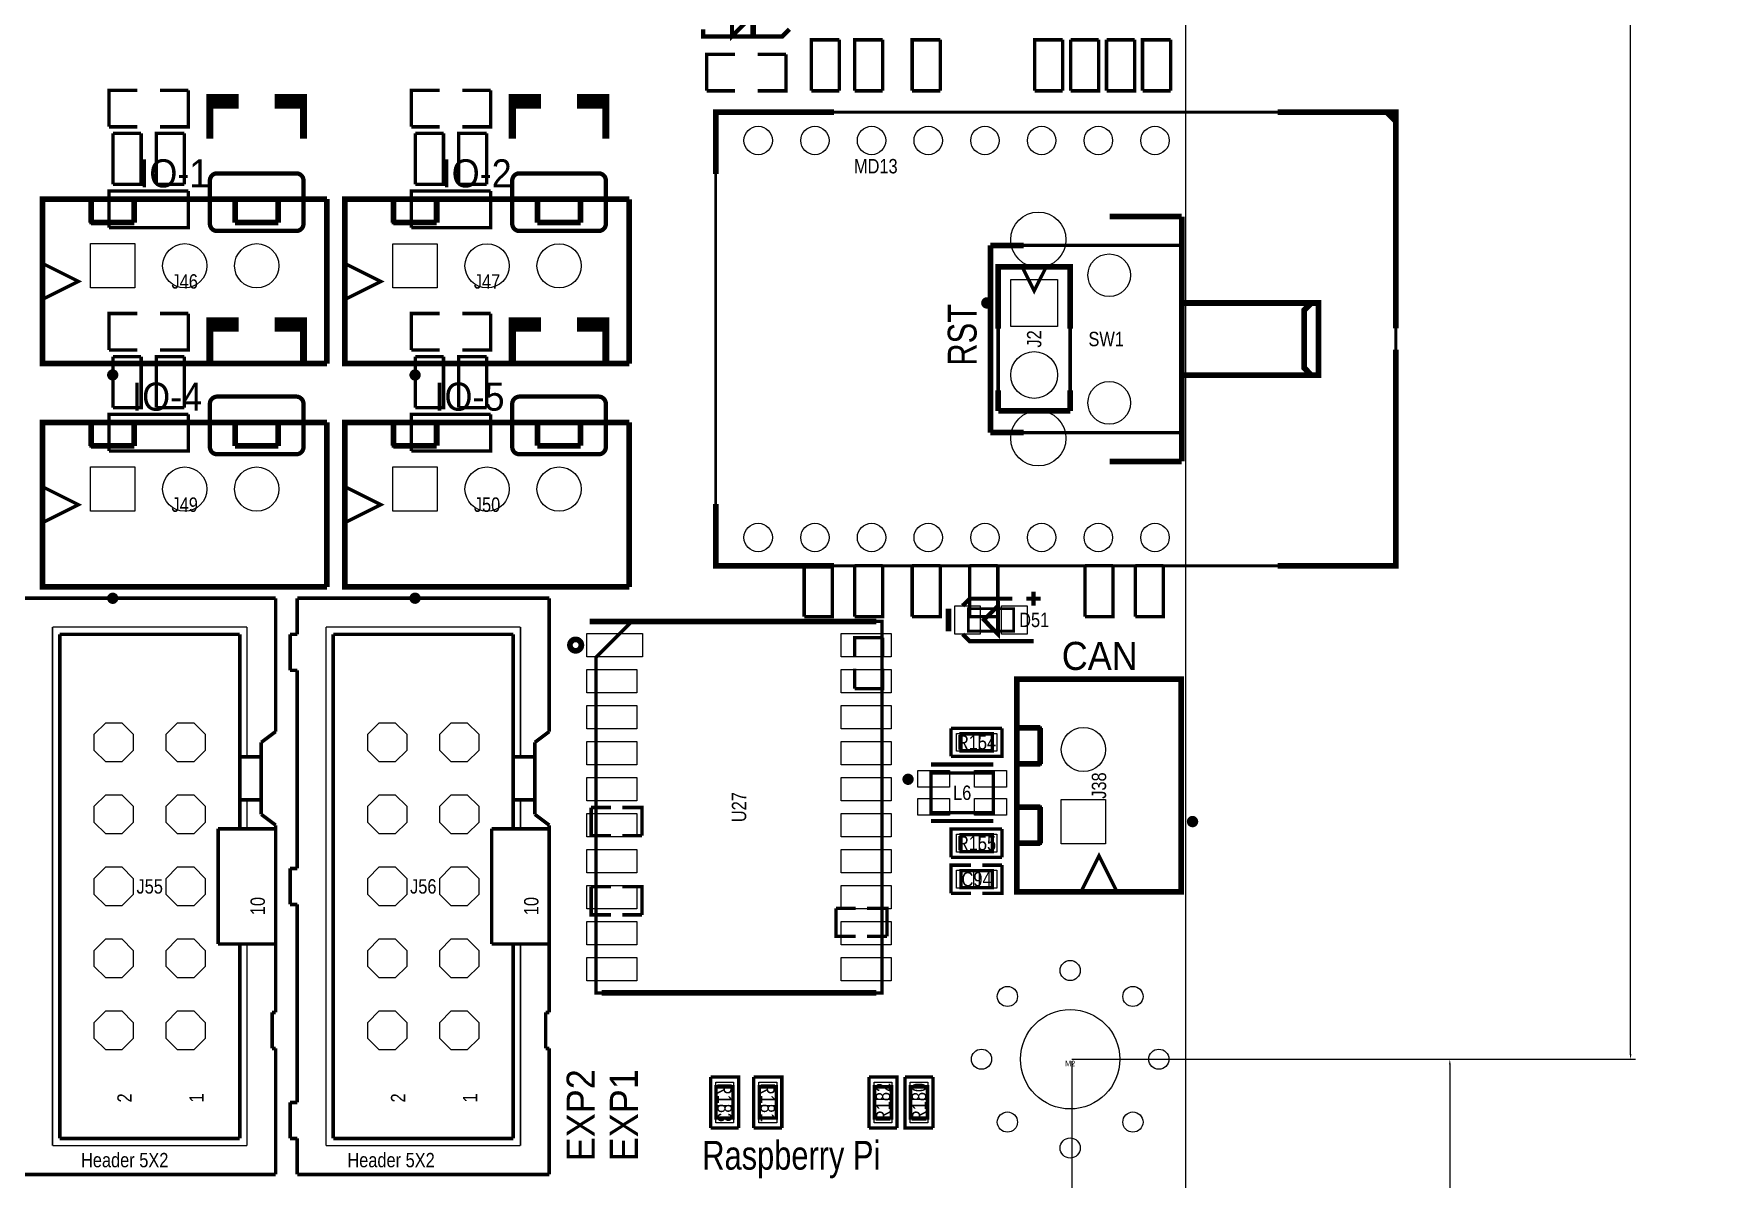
# Model space of a CAD drawing. Extents: x -26 to 196, y -14 to 133.
# Drawn here: x 136.4 to 196.2, y 10.3 to 50.6 of the extents above; entities that cross this region are included whole.
import ezdxf
from ezdxf.enums import TextEntityAlignment as Align

# ---------------------------------------------------------------- set-up
doc = ezdxf.new("R2010")
doc.units = 0
doc.header["$MEASUREMENT"] = 0
doc.layers.get('0').update_dxf_attribs({"linetype": 'CONTINUOUS'})
doc.layers.get('Defpoints').update_dxf_attribs({"linetype": 'CONTINUOUS'})
doc.layers.add('2', color=212, linetype='CONTINUOUS')
doc.dimstyles.get("Standard").update_dxf_attribs({"dimtxt": 0.18, "dimasz": 0.18, "dimexe": 0.18, "dimexo": 0.0625, "dimgap": 0.09, "dimtad": 0, "dimtih": 1, "dimtoh": 1, "dimzin": 0, "dimdsep": 46, "dimtxsty": 'STANDARD', "dimcen": 0.09, "dimadec": 0, "dimazin": 0, "dimtfac": 1, "dimtofl": 0, "dimtmove": 0, "dimatfit": 3, "dimfxl": 1, "dimtolj": 1, "dimtzin": 0, "dimarcsym": 0})

# ---------------------------------------------------------------- blocks, each defined once
blk = doc.blocks.new('*D15')
at = {"color": 0, "linetype": 'Continuous', "lineweight": -2}
for p, q in [((173.036, 104.965), (192.926, 104.965)), ((192.746, 104.784), (192.746, 60.811)), ((192.746, 14.658), (192.746, 58.631)), ((173.036, 14.478), (192.926, 14.478))]:
    blk.add_line(p, q, dxfattribs=at)
at = {"color": 0, "linetype": 'Continuous'}
for points in [[(192.716, 104.784), (192.776, 104.784), (192.746, 104.965)], [(192.716, 14.658), (192.776, 14.658), (192.746, 14.478)]]:
    blk.add_solid(points, dxfattribs=at)
at = {"layer": 'Defpoints', "color": 0, "linetype": 'Continuous'}
for p in [(172.974, 104.965), (172.974, 14.478), (192.746, 14.478)]:
    blk.add_point(p, dxfattribs=at)
at = {"color": 0, "linetype": 'Continuous', "insert": (192.746, 59.721), "char_height": 2, "attachment_point": 5}
blk.add_mtext('\\A1;90.49', dxfattribs=at)
blk = doc.blocks.new('*D16')
at = {"color": 0, "linetype": 'Continuous', "lineweight": -2}
for p, q in [((173.036, 14.415), (173.036, -13.088)), ((131.826, 2.302), (131.826, -13.088)), ((132.006, -12.908), (149.008, -12.908)), ((172.857, -12.908), (155.855, -12.908))]:
    blk.add_line(p, q, dxfattribs=at)
at = {"color": 0, "linetype": 'Continuous'}
for points in [[(132.006, -12.878), (132.006, -12.938), (131.826, -12.908)], [(172.857, -12.878), (172.857, -12.938), (173.036, -12.908)]]:
    blk.add_solid(points, dxfattribs=at)
at = {"layer": 'Defpoints', "color": 0, "linetype": 'Continuous'}
for p in [(173.036, 14.478), (131.826, 2.365), (173.036, -12.908)]:
    blk.add_point(p, dxfattribs=at)
at = {"color": 0, "linetype": 'Continuous', "insert": (152.431, -12.908), "char_height": 2, "attachment_point": 5}
blk.add_mtext('\\A1;41.21', dxfattribs=at)
blk = doc.blocks.new('*D17')
at = {"color": 0, "linetype": 'Continuous', "lineweight": -2}
for p, q in [((173.099, 14.478), (186.55, 14.478)), ((186.37, 14.298), (186.37, 9.48)), ((186.37, 2.482), (186.37, 7.3)), ((131.888, 2.302), (186.55, 2.302))]:
    blk.add_line(p, q, dxfattribs=at)
at = {"color": 0, "linetype": 'Continuous'}
for points in [[(186.34, 14.298), (186.4, 14.298), (186.37, 14.478)], [(186.34, 2.482), (186.4, 2.482), (186.37, 2.302)]]:
    blk.add_solid(points, dxfattribs=at)
at = {"layer": 'Defpoints', "color": 0, "linetype": 'Continuous'}
for p in [(173.036, 14.478), (186.37, 14.478), (131.826, 2.302)]:
    blk.add_point(p, dxfattribs=at)
at = {"color": 0, "linetype": 'Continuous', "insert": (186.37, 8.39), "char_height": 2, "attachment_point": 5}
blk.add_mtext('\\A1;12.18', dxfattribs=at)

msp = doc.modelspace()

# ---------------------------------------------------------------- linework, layer by layer
at = {"layer": '2'}
for points in [[(0, 0.762), (0, 108.966), (177.038, 108.966), (177.038, 0.762)], [(139.97178, 41.6814), (138.41222, 41.6814), (138.41222, 43.24096), (139.97178, 43.24096)], [(150.63978, 41.67886), (149.08022, 41.67886), (149.08022, 43.23842), (150.63978, 43.23842)], [(170.8785, 40.32504), (170.8785, 41.97604), (172.5295, 41.97604), (172.5295, 40.32504)], [(139.97178, 33.80486), (138.41222, 33.80486), (138.41222, 35.36442), (139.97178, 35.36442)], [(150.63978, 33.8074), (149.08022, 33.8074), (149.08022, 35.36696), (150.63978, 35.36696)], [(168.90492, 29.47162), (168.90492, 30.47238), (169.80408, 30.47238), (169.80408, 29.47162)], [(171.45508, 30.47238), (171.45508, 29.47162), (170.55592, 29.47162), (170.55592, 30.47238)], [(155.92552, 28.67152), (155.92552, 29.49194), (157.8864, 29.49194), (157.8864, 28.67152)], [(164.89426, 28.67152), (164.89426, 29.49194), (166.65448, 29.49194), (166.65448, 28.67152)], [(155.92298, 27.40152), (155.92298, 28.22194), (157.6832, 28.22194), (157.6832, 27.40152)], [(164.89426, 27.40152), (164.89426, 28.22194), (166.65448, 28.22194), (166.65448, 27.40152)], [(155.92298, 26.13152), (155.92298, 26.95194), (157.6832, 26.95194), (157.6832, 26.13152)], [(164.89426, 26.13152), (164.89426, 26.95194), (166.65448, 26.95194), (166.65448, 26.13152)], [(139.51162, 24.9682), (138.9435, 24.9682), (138.54176, 25.36994), (138.54176, 25.93806), (138.9435, 26.3398), (139.51162, 26.3398), (139.91336, 25.93806), (139.91336, 25.36994)], [(142.05162, 24.9682), (141.4835, 24.9682), (141.08176, 25.36994), (141.08176, 25.93806), (141.4835, 26.3398), (142.05162, 26.3398), (142.45336, 25.93806), (142.45336, 25.36994)], [(149.16362, 24.9682), (148.5955, 24.9682), (148.19376, 25.36994), (148.19376, 25.93806), (148.5955, 26.3398), (149.16362, 26.3398), (149.56536, 25.93806), (149.56536, 25.36994)], [(151.70362, 24.9682), (151.1355, 24.9682), (150.73376, 25.36994), (150.73376, 25.93806), (151.1355, 26.3398), (151.70362, 26.3398), (152.10536, 25.93806), (152.10536, 25.36994)], [(169.56786, 25.96896), (169.56786, 25.33904), (168.95826, 25.33904), (168.95826, 25.96896)], [(170.38574, 25.96896), (170.38574, 25.33904), (169.77614, 25.33904), (169.77614, 25.96896)], [(155.92298, 24.86152), (155.92298, 25.68194), (157.6832, 25.68194), (157.6832, 24.86152)], [(164.89426, 24.86152), (164.89426, 25.68194), (166.65448, 25.68194), (166.65448, 24.86152)], [(167.6019, 24.07666), (167.6019, 24.66594), (168.72204, 24.66594), (168.72204, 24.07666)], [(169.60342, 24.07666), (169.60342, 24.66594), (170.72356, 24.66594), (170.72356, 24.07666)], [(155.92298, 23.59152), (155.92298, 24.41194), (157.6832, 24.41194), (157.6832, 23.59152)], [(164.89426, 23.59152), (164.89426, 24.41194), (166.65448, 24.41194), (166.65448, 23.59152)], [(139.51162, 22.4282), (138.9435, 22.4282), (138.54176, 22.82994), (138.54176, 23.39806), (138.9435, 23.7998), (139.51162, 23.7998), (139.91336, 23.39806), (139.91336, 22.82994)], [(142.05162, 22.4282), (141.4835, 22.4282), (141.08176, 22.82994), (141.08176, 23.39806), (141.4835, 23.7998), (142.05162, 23.7998), (142.45336, 23.39806), (142.45336, 22.82994)], [(149.16362, 22.4282), (148.5955, 22.4282), (148.19376, 22.82994), (148.19376, 23.39806), (148.5955, 23.7998), (149.16362, 23.7998), (149.56536, 23.39806), (149.56536, 22.82994)], [(151.70362, 22.4282), (151.1355, 22.4282), (150.73376, 22.82994), (150.73376, 23.39806), (151.1355, 23.7998), (151.70362, 23.7998), (152.10536, 23.39806), (152.10536, 22.82994)], [(167.6019, 23.08606), (167.6019, 23.67534), (168.72204, 23.67534), (168.72204, 23.08606)], [(169.60342, 23.08606), (169.60342, 23.67534), (170.72356, 23.67534), (170.72356, 23.08606)], [(174.22114, 23.63978), (174.22114, 22.08022), (172.66158, 22.08022), (172.66158, 23.63978)], [(155.92298, 22.32152), (155.92298, 23.14194), (157.6832, 23.14194), (157.6832, 22.32152)], [(164.89426, 22.32152), (164.89426, 23.14194), (166.65448, 23.14194), (166.65448, 22.32152)], [(168.95826, 21.78304), (168.95826, 22.41296), (169.56786, 22.41296), (169.56786, 21.78304)], [(169.77614, 21.78304), (169.77614, 22.41296), (170.38574, 22.41296), (170.38574, 21.78304)], [(155.92298, 21.05152), (155.92298, 21.87194), (157.6832, 21.87194), (157.6832, 21.05152)], [(164.89426, 21.05152), (164.89426, 21.87194), (166.65448, 21.87194), (166.65448, 21.05152)], [(139.51162, 19.8882), (138.9435, 19.8882), (138.54176, 20.28994), (138.54176, 20.85806), (138.9435, 21.2598), (139.51162, 21.2598), (139.91336, 20.85806), (139.91336, 20.28994)], [(142.05162, 19.8882), (141.4835, 19.8882), (141.08176, 20.28994), (141.08176, 20.85806), (141.4835, 21.2598), (142.05162, 21.2598), (142.45336, 20.85806), (142.45336, 20.28994)], [(149.16362, 19.8882), (148.5955, 19.8882), (148.19376, 20.28994), (148.19376, 20.85806), (148.5955, 21.2598), (149.16362, 21.2598), (149.56536, 20.85806), (149.56536, 20.28994)], [(151.70362, 19.8882), (151.1355, 19.8882), (150.73376, 20.28994), (150.73376, 20.85806), (151.1355, 21.2598), (151.70362, 21.2598), (152.10536, 20.85806), (152.10536, 20.28994)], [(168.95826, 20.51304), (168.95826, 21.14296), (169.56786, 21.14296), (169.56786, 20.51304)], [(169.77614, 20.51304), (169.77614, 21.14296), (170.38574, 21.14296), (170.38574, 20.51304)], [(155.92298, 19.78152), (155.92298, 20.60194), (157.6832, 20.60194), (157.6832, 19.78152)], [(164.89426, 19.78152), (164.89426, 20.60194), (166.65448, 20.60194), (166.65448, 19.78152)], [(155.92298, 18.51152), (155.92298, 19.33194), (157.6832, 19.33194), (157.6832, 18.51152)], [(164.89426, 18.51152), (164.89426, 19.33194), (166.65448, 19.33194), (166.65448, 18.51152)], [(139.51162, 17.3482), (138.9435, 17.3482), (138.54176, 17.74994), (138.54176, 18.31806), (138.9435, 18.7198), (139.51162, 18.7198), (139.91336, 18.31806), (139.91336, 17.74994)], [(142.05162, 17.3482), (141.4835, 17.3482), (141.08176, 17.74994), (141.08176, 18.31806), (141.4835, 18.7198), (142.05162, 18.7198), (142.45336, 18.31806), (142.45336, 17.74994)], [(149.16362, 17.3482), (148.5955, 17.3482), (148.19376, 17.74994), (148.19376, 18.31806), (148.5955, 18.7198), (149.16362, 18.7198), (149.56536, 18.31806), (149.56536, 17.74994)], [(151.70362, 17.3482), (151.1355, 17.3482), (150.73376, 17.74994), (150.73376, 18.31806), (151.1355, 18.7198), (151.70362, 18.7198), (152.10536, 18.31806), (152.10536, 17.74994)], [(155.92298, 17.24152), (155.92298, 18.06194), (157.6832, 18.06194), (157.6832, 17.24152)], [(164.89426, 17.24152), (164.89426, 18.06194), (166.65448, 18.06194), (166.65448, 17.24152)], [(139.51162, 14.8082), (138.9435, 14.8082), (138.54176, 15.20994), (138.54176, 15.77806), (138.9435, 16.1798), (139.51162, 16.1798), (139.91336, 15.77806), (139.91336, 15.20994)], [(142.05162, 14.8082), (141.4835, 14.8082), (141.08176, 15.20994), (141.08176, 15.77806), (141.4835, 16.1798), (142.05162, 16.1798), (142.45336, 15.77806), (142.45336, 15.20994)], [(149.16362, 14.8082), (148.5955, 14.8082), (148.19376, 15.20994), (148.19376, 15.77806), (148.5955, 16.1798), (149.16362, 16.1798), (149.56536, 15.77806), (149.56536, 15.20994)], [(151.70362, 14.8082), (151.1355, 14.8082), (150.73376, 15.20994), (150.73376, 15.77806), (151.1355, 16.1798), (151.70362, 16.1798), (152.10536, 15.77806), (152.10536, 15.20994)], [(160.46704, 13.66774), (161.09696, 13.66774), (161.09696, 13.05814), (160.46704, 13.05814)], [(161.99104, 13.66774), (162.62096, 13.66774), (162.62096, 13.05814), (161.99104, 13.05814)], [(166.05504, 13.66774), (166.68496, 13.66774), (166.68496, 13.05814), (166.05504, 13.05814)], [(167.95496, 13.05814), (167.32504, 13.05814), (167.32504, 13.66774), (167.95496, 13.66774)], [(160.46704, 12.84986), (161.09696, 12.84986), (161.09696, 12.24026), (160.46704, 12.24026)], [(161.99104, 12.84986), (162.62096, 12.84986), (162.62096, 12.24026), (161.99104, 12.24026)], [(166.05504, 12.84986), (166.68496, 12.84986), (166.68496, 12.24026), (166.05504, 12.24026)], [(167.95496, 12.24026), (167.32504, 12.24026), (167.32504, 12.84986), (167.95496, 12.84986)]]:
    msp.add_lwpolyline(points, close=True, dxfattribs=at)
for points, const_width in [([(161.79292, 51.308), (161.04362, 52.0573), (161.04362, 50.5587), (161.79292, 51.308)], 0.14986), ([(161.79292, 50.5587), (161.79292, 52.0573)], 0.20066), ([(163.068, 50.8), (162.814, 50.546), (160.02, 50.546), (160.02, 50.8)], 0.1524), ([(163.8427, 48.63084), (163.8427, 50.42916), (164.8333, 50.42916)], 0.11938), ([(164.8333, 48.63084), (164.8333, 50.42916)], 0.11938), ([(165.3667, 48.63084), (165.3667, 50.42916), (166.3573, 50.42916)], 0.11938), ([(166.3573, 48.63084), (166.3573, 50.42916)], 0.11938), ([(167.3987, 48.63084), (167.3987, 50.42916), (168.3893, 50.42916)], 0.11938), ([(168.3893, 48.63084), (168.3893, 50.42916)], 0.11938), ([(171.7167, 48.63084), (171.7167, 50.42916), (172.7073, 50.42916)], 0.11938), ([(172.7073, 48.63084), (172.7073, 50.42916)], 0.11938), ([(173.9773, 50.42916), (173.9773, 48.63084), (172.9867, 48.63084)], 0.11938), ([(172.9867, 50.42916), (173.9773, 50.42916)], 0.11938), ([(172.9867, 50.42916), (172.9867, 48.63084)], 0.11938), ([(175.2473, 50.42916), (175.2473, 48.63084), (174.2567, 48.63084)], 0.11938), ([(174.2567, 50.42916), (175.2473, 50.42916)], 0.11938), ([(174.2567, 50.42916), (174.2567, 48.63084)], 0.11938), ([(175.5267, 48.63084), (175.5267, 50.42916), (176.5173, 50.42916)], 0.11938), ([(176.5173, 48.63084), (176.5173, 50.42916)], 0.11938), ([(161.14522, 49.92116), (160.14446, 49.92116), (160.14446, 48.63084)], 0.11938), ([(161.94278, 48.63084), (162.94354, 48.63084), (162.94354, 49.92116)], 0.11938), ([(161.94278, 49.92116), (162.94354, 49.92116)], 0.11938), ([(140.06322, 48.65116), (139.06246, 48.65116), (139.06246, 47.36084)], 0.11938), ([(140.86078, 47.36084), (141.86154, 47.36084), (141.86154, 48.65116)], 0.11938), ([(140.86078, 48.65116), (141.86154, 48.65116)], 0.11938), ([(142.621, 48.133), (143.51, 48.133), (143.51, 48.387), (142.621, 48.387), (142.621, 46.9392)], 0.254), ([(145.923, 48.133), (145.034, 48.133), (145.034, 48.387), (145.923, 48.387), (145.923, 46.9392)], 0.254), ([(150.73122, 48.65116), (149.73046, 48.65116), (149.73046, 47.36084)], 0.11938), ([(151.52878, 47.36084), (152.52954, 47.36084), (152.52954, 48.65116)], 0.11938), ([(151.52878, 48.65116), (152.52954, 48.65116)], 0.11938), ([(153.289, 48.133), (154.178, 48.133), (154.178, 48.387), (153.289, 48.387), (153.289, 46.9392)], 0.254), ([(156.591, 48.133), (155.702, 48.133), (155.702, 48.387), (156.591, 48.387), (156.591, 46.9392)], 0.254), ([(161.14522, 48.63084), (160.14446, 48.63084)], 0.11938), ([(164.8333, 48.63084), (163.8427, 48.63084)], 0.11938), ([(166.3573, 48.63084), (165.3667, 48.63084)], 0.11938), ([(168.3893, 48.63084), (167.3987, 48.63084)], 0.11938), ([(172.7073, 48.63084), (171.7167, 48.63084)], 0.11938), ([(176.5173, 48.63084), (175.5267, 48.63084)], 0.11938), ([(164.64026, 47.879), (160.46704, 47.879), (160.46704, 45.70222)], 0.20066), ([(184.46496, 31.877), (160.46704, 31.877), (160.46704, 47.879), (184.46496, 47.879), (184.46496, 31.877)], 0.09906), ([(180.29174, 47.879), (184.46496, 47.879), (184.46496, 40.25392)], 0.20066), ([(184.06618, 47.879), (184.46496, 47.47768)], 0.09906), ([(184.16524, 47.879), (184.46496, 47.57674)], 0.09906), ([(184.26684, 47.879), (184.46496, 47.67834)], 0.09906), ([(184.3659, 47.879), (184.46496, 47.7774)], 0.09906), ([(140.06322, 47.36084), (139.06246, 47.36084)], 0.11938), ([(150.73122, 47.36084), (149.73046, 47.36084)], 0.11938), ([(140.1953, 47.12716), (140.1953, 45.32884), (139.2047, 45.32884)], 0.11938), ([(139.2047, 47.12716), (140.1953, 47.12716)], 0.11938), ([(139.2047, 47.12716), (139.2047, 45.32884)], 0.11938), ([(140.7287, 45.32884), (140.7287, 47.12716), (141.7193, 47.12716)], 0.11938), ([(141.7193, 45.32884), (141.7193, 47.12716)], 0.11938), ([(150.8633, 47.12716), (150.8633, 45.32884), (149.8727, 45.32884)], 0.11938), ([(149.8727, 47.12716), (150.8633, 47.12716)], 0.11938), ([(149.8727, 47.12716), (149.8727, 45.32884)], 0.11938), ([(151.3967, 45.32884), (151.3967, 47.12716), (152.3873, 47.12716)], 0.11938), ([(152.3873, 45.32884), (152.3873, 47.12716)], 0.11938), ([(142.621, 45.466), (142.621, 43.942)], 0.1524), ([(142.875, 45.72), (145.669, 45.72)], 0.1524), ([(145.923, 45.466), (145.923, 43.942)], 0.1524), ([(153.289, 45.466), (153.289, 43.942)], 0.1524), ([(153.543, 45.72), (156.337, 45.72)], 0.1524), ([(156.591, 45.466), (156.591, 43.942)], 0.1524), ([(140.07084, 39.01186), (136.71296, 39.01186), (136.71296, 44.81068), (140.07084, 44.81068)], 0.20066), ([(146.75104, 39.01186), (136.71296, 39.01186), (136.71296, 41.275), (137.98296, 41.91), (136.71296, 42.545), (136.71296, 44.81068)], 0.11938), ([(136.71296, 44.81068), (146.75104, 44.81068)], 0.11938), ([(146.75104, 44.81068), (137.53084, 44.81068)], 0.20066), ([(138.43, 43.98518), (138.43, 44.81068)], 0.20066), ([(138.43, 44.81068), (138.43, 43.98518), (139.954, 43.98518)], 0.11938), ([(141.86154, 45.09516), (139.06246, 45.09516), (139.06246, 43.80484)], 0.11938), ([(139.06246, 43.80484), (141.86154, 43.80484), (141.86154, 45.09516)], 0.11938), ([(139.954, 44.81068), (139.954, 43.98518)], 0.20066), ([(139.954, 43.98518), (139.954, 44.81068)], 0.11938), ([(141.7193, 45.32884), (140.7287, 45.32884)], 0.11938), ([(143.51, 43.98518), (143.51, 44.81068)], 0.20066), ([(143.51, 43.98518), (143.51, 44.81068)], 0.11938), ([(145.034, 44.81068), (145.034, 43.98518)], 0.20066), ([(145.034, 44.81068), (145.034, 43.98518)], 0.11938), ([(146.75104, 39.01186), (146.75104, 44.81068)], 0.20066), ([(146.75104, 44.81068), (146.75104, 39.01186)], 0.11938), ([(150.73884, 39.00932), (147.38096, 39.00932), (147.38096, 44.80814), (150.73884, 44.80814)], 0.20066), ([(157.41904, 39.00932), (147.38096, 39.00932), (147.38096, 41.27246), (148.65096, 41.90746), (147.38096, 42.54246), (147.38096, 44.80814)], 0.11938), ([(147.38096, 44.80814), (157.41904, 44.80814)], 0.11938), ([(157.41904, 44.80814), (148.19884, 44.80814)], 0.20066), ([(149.098, 43.98264), (149.098, 44.80814)], 0.20066), ([(149.098, 44.80814), (149.098, 43.98264), (150.622, 43.98264)], 0.11938), ([(152.52954, 45.09516), (149.73046, 45.09516), (149.73046, 43.80484)], 0.11938), ([(149.73046, 43.80484), (152.52954, 43.80484), (152.52954, 45.09516)], 0.11938), ([(150.622, 44.80814), (150.622, 43.98264)], 0.20066), ([(150.622, 43.98264), (150.622, 44.80814)], 0.11938), ([(152.3873, 45.32884), (151.3967, 45.32884)], 0.11938), ([(154.178, 43.98264), (154.178, 44.80814)], 0.20066), ([(154.178, 43.98264), (154.178, 44.80814)], 0.11938), ([(155.702, 44.80814), (155.702, 43.98264)], 0.20066), ([(155.702, 44.80814), (155.702, 43.98264)], 0.11938), ([(157.41904, 39.00932), (157.41904, 44.80814)], 0.20066), ([(157.41904, 44.80814), (157.41904, 39.00932)], 0.11938), ([(176.911, 44.196), (174.371, 44.196)], 0.20066), ([(176.911, 35.56), (176.911, 44.196)], 0.20066), ([(139.954, 43.98518), (138.43, 43.98518)], 0.20066), ([(142.875, 43.688), (145.669, 43.688)], 0.1524), ([(145.034, 43.98518), (143.51, 43.98518)], 0.20066), ([(145.034, 43.98518), (143.51, 43.98518)], 0.11938), ([(150.622, 43.98264), (149.098, 43.98264)], 0.20066), ([(153.543, 43.688), (156.337, 43.688)], 0.1524), ([(155.702, 43.98264), (154.178, 43.98264)], 0.20066), ([(155.702, 43.98264), (154.178, 43.98264)], 0.11938), ([(170.16222, 36.57854), (170.16222, 43.17746)], 0.20066), ([(170.16222, 43.17746), (171.33316, 43.17746)], 0.20066), ([(170.16222, 43.17746), (174.371, 43.18), (176.911, 43.18)], 0.11938), ([(170.16222, 36.57854), (170.16222, 43.17746)], 0.11938), ([(176.911, 43.18), (176.911, 36.576)], 0.11938), ([(170.434, 40.24122), (170.434, 42.42054), (172.974, 42.42054), (172.974, 40.24122)], 0.20066), ([(170.434, 37.34054), (170.434, 42.42054)], 0.11938), ([(170.434, 42.42054), (171.27982, 42.42054), (171.704, 41.57472), (172.12818, 42.42054), (172.974, 42.42054)], 0.11938), ([(172.974, 42.42054), (172.974, 37.34054)], 0.11938), ([(176.911, 41.148), (181.737, 41.148), (181.737, 38.608), (176.911, 38.608)], 0.20066), ([(181.737, 41.148), (181.483, 41.148), (181.229, 40.894), (181.229, 38.862), (181.483, 38.608), (181.737, 38.608)], 0.20066), ([(140.06322, 40.77716), (139.06246, 40.77716), (139.06246, 39.48684)], 0.11938), ([(140.86078, 39.48684), (141.86154, 39.48684), (141.86154, 40.77716)], 0.11938), ([(140.86078, 40.77716), (141.86154, 40.77716)], 0.11938), ([(142.621, 40.259), (143.51, 40.259), (143.51, 40.513), (142.621, 40.513), (142.621, 39.0652)], 0.254), ([(145.923, 40.259), (145.034, 40.259), (145.034, 40.513), (145.923, 40.513), (145.923, 39.0652)], 0.254), ([(150.73122, 40.77716), (149.73046, 40.77716), (149.73046, 39.48684)], 0.11938), ([(151.52878, 39.48684), (152.52954, 39.48684), (152.52954, 40.77716)], 0.11938), ([(151.52878, 40.77716), (152.52954, 40.77716)], 0.11938), ([(153.289, 40.259), (154.178, 40.259), (154.178, 40.513), (153.289, 40.513), (153.289, 39.0652)], 0.254), ([(156.591, 40.259), (155.702, 40.259), (155.702, 40.513), (156.591, 40.513), (156.591, 39.0652)], 0.254), ([(140.06322, 39.48684), (139.06246, 39.48684)], 0.11938), ([(150.73122, 39.48684), (149.73046, 39.48684)], 0.11938), ([(184.46496, 39.50208), (184.46496, 31.877), (180.29174, 31.877)], 0.20066), ([(140.1953, 39.25316), (140.1953, 37.45484), (139.2047, 37.45484)], 0.11938), ([(139.2047, 39.25316), (140.1953, 39.25316)], 0.11938), ([(139.2047, 39.25316), (139.2047, 37.45484)], 0.11938), ([(140.07084, 39.01186), (146.75104, 39.01186)], 0.20066), ([(140.7287, 37.45484), (140.7287, 39.25316), (141.7193, 39.25316)], 0.11938), ([(141.7193, 37.45484), (141.7193, 39.25316)], 0.11938), ([(150.8633, 39.25316), (150.8633, 37.45484), (149.8727, 37.45484)], 0.11938), ([(149.8727, 39.25316), (150.8633, 39.25316)], 0.11938), ([(149.8727, 39.25316), (149.8727, 37.45484)], 0.11938), ([(150.73884, 39.00932), (157.41904, 39.00932)], 0.20066), ([(151.3967, 37.45484), (151.3967, 39.25316), (152.3873, 39.25316)], 0.11938), ([(152.3873, 37.45484), (152.3873, 39.25316)], 0.11938), ([(142.621, 37.592), (142.621, 36.068)], 0.1524), ([(142.875, 37.846), (145.669, 37.846)], 0.1524), ([(145.923, 37.592), (145.923, 36.068)], 0.1524), ([(153.289, 37.592), (153.289, 36.068)], 0.1524), ([(153.543, 37.846), (156.337, 37.846)], 0.1524), ([(156.591, 37.592), (156.591, 36.068)], 0.1524), ([(170.434, 38.06952), (170.434, 37.34054)], 0.20066), ([(172.974, 37.34054), (172.974, 38.06952)], 0.20066), ([(141.86154, 37.22116), (139.06246, 37.22116), (139.06246, 35.93084)], 0.11938), ([(139.06246, 35.93084), (141.86154, 35.93084), (141.86154, 37.22116)], 0.11938), ([(141.7193, 37.45484), (140.7287, 37.45484)], 0.11938), ([(152.52954, 37.22116), (149.73046, 37.22116), (149.73046, 35.93084)], 0.11938), ([(149.73046, 35.93084), (152.52954, 35.93084), (152.52954, 37.22116)], 0.11938), ([(152.3873, 37.45484), (151.3967, 37.45484)], 0.11938), ([(170.434, 37.34054), (172.974, 37.34054)], 0.20066), ([(172.974, 37.34054), (170.434, 37.34054)], 0.11938), ([(140.07084, 31.13532), (136.71296, 31.13532), (136.71296, 36.93414), (140.07084, 36.93414)], 0.20066), ([(146.75104, 31.13532), (136.71296, 31.13532), (136.71296, 33.39846), (137.98296, 34.03346), (136.71296, 34.66846), (136.71296, 36.93414)], 0.11938), ([(136.71296, 36.93414), (146.75104, 36.93414)], 0.11938), ([(146.75104, 36.93414), (137.53084, 36.93414)], 0.20066), ([(138.43, 36.10864), (138.43, 36.93414)], 0.20066), ([(138.43, 36.93414), (138.43, 36.10864), (139.954, 36.10864)], 0.11938), ([(139.954, 36.93414), (139.954, 36.10864)], 0.20066), ([(139.954, 36.10864), (139.954, 36.93414)], 0.11938), ([(143.51, 36.10864), (143.51, 36.93414)], 0.20066), ([(143.51, 36.10864), (143.51, 36.93414)], 0.11938), ([(145.034, 36.93414), (145.034, 36.10864)], 0.20066), ([(145.034, 36.93414), (145.034, 36.10864)], 0.11938), ([(146.75104, 31.13532), (146.75104, 36.93414)], 0.20066), ([(146.75104, 36.93414), (146.75104, 31.13532)], 0.11938), ([(150.73884, 31.13786), (147.38096, 31.13786), (147.38096, 36.93668), (150.73884, 36.93668)], 0.20066), ([(157.41904, 31.13786), (147.38096, 31.13786), (147.38096, 33.401), (148.65096, 34.036), (147.38096, 34.671), (147.38096, 36.93668)], 0.11938), ([(147.38096, 36.93668), (157.41904, 36.93668)], 0.11938), ([(157.41904, 36.93668), (148.19884, 36.93668)], 0.20066), ([(149.098, 36.11118), (149.098, 36.93668)], 0.20066), ([(149.098, 36.93668), (149.098, 36.11118), (150.622, 36.11118)], 0.11938), ([(150.622, 36.93668), (150.622, 36.11118)], 0.20066), ([(150.622, 36.11118), (150.622, 36.93668)], 0.11938), ([(154.178, 36.11118), (154.178, 36.93668)], 0.20066), ([(154.178, 36.11118), (154.178, 36.93668)], 0.11938), ([(155.702, 36.93668), (155.702, 36.11118)], 0.20066), ([(155.702, 36.93668), (155.702, 36.11118)], 0.11938), ([(157.41904, 31.13786), (157.41904, 36.93668)], 0.20066), ([(157.41904, 36.93668), (157.41904, 31.13786)], 0.11938), ([(171.33316, 36.57854), (170.16222, 36.57854)], 0.20066), ([(176.911, 36.576), (170.16222, 36.57854)], 0.11938), ([(139.954, 36.10864), (138.43, 36.10864)], 0.20066), ([(142.875, 35.814), (145.669, 35.814)], 0.1524), ([(145.034, 36.10864), (143.51, 36.10864)], 0.20066), ([(145.034, 36.10864), (143.51, 36.10864)], 0.11938), ([(150.622, 36.11118), (149.098, 36.11118)], 0.20066), ([(153.543, 35.814), (156.337, 35.814)], 0.1524), ([(155.702, 36.11118), (154.178, 36.11118)], 0.20066), ([(155.702, 36.11118), (154.178, 36.11118)], 0.11938), ([(174.371, 35.56), (176.911, 35.56)], 0.20066), ([(160.46704, 34.05378), (160.46704, 31.877), (164.64026, 31.877)], 0.20066), ([(164.5793, 31.88716), (164.5793, 30.08884), (163.5887, 30.08884)], 0.11938), ([(163.5887, 31.88716), (164.5793, 31.88716)], 0.11938), ([(163.5887, 31.88716), (163.5887, 30.08884)], 0.11938), ([(166.3573, 31.88716), (166.3573, 30.08884), (165.3667, 30.08884)], 0.11938), ([(165.3667, 31.88716), (166.3573, 31.88716)], 0.11938), ([(165.3667, 31.88716), (165.3667, 30.08884)], 0.11938), ([(168.3893, 31.88716), (168.3893, 30.08884), (167.3987, 30.08884)], 0.11938), ([(167.3987, 31.88716), (168.3893, 31.88716)], 0.11938), ([(167.3987, 31.88716), (167.3987, 30.08884)], 0.11938), ([(170.4213, 31.88716), (170.4213, 30.08884), (169.4307, 30.08884)], 0.11938), ([(169.4307, 31.88716), (170.4213, 31.88716)], 0.11938), ([(169.4307, 31.88716), (169.4307, 30.08884)], 0.11938), ([(174.4853, 31.88716), (174.4853, 30.08884), (173.4947, 30.08884)], 0.11938), ([(173.4947, 31.88716), (174.4853, 31.88716)], 0.11938), ([(173.4947, 31.88716), (173.4947, 30.08884)], 0.11938), ([(176.2633, 31.88716), (176.2633, 30.08884), (175.2727, 30.08884)], 0.11938), ([(175.2727, 31.88716), (176.2633, 31.88716)], 0.11938), ([(175.2727, 31.88716), (175.2727, 30.08884)], 0.11938), ([(140.07084, 31.13532), (146.75104, 31.13532)], 0.20066), ([(150.73884, 31.13786), (157.41904, 31.13786)], 0.20066), ([(144.94256, 30.734), (136.05256, 30.734)], 0.127), ([(144.94256, 26.035), (144.94256, 30.734)], 0.127), ([(154.59456, 30.734), (145.70456, 30.734)], 0.127), ([(145.70456, 29.464), (145.70456, 30.734)], 0.127), ([(154.59456, 26.035), (154.59456, 30.734)], 0.127), ([(168.67886, 29.57322), (168.67886, 30.37078)], 0.20066), ([(169.17924, 30.47238), (169.4307, 30.7213), (170.9293, 30.7213)], 0.14986), ([(169.93108, 29.972), (170.42892, 30.47238), (170.42892, 29.47162), (169.93108, 29.972)], 0.14986), ([(171.42968, 30.7213), (171.93006, 30.7213)], 0.14986), ([(171.68114, 30.47238), (171.68114, 30.97276)], 0.14986), ([(166.13886, 29.91866), (156.02458, 29.91866)], 0.20066), ([(156.24048, 16.81734), (156.24048, 28.64866), (157.51048, 29.91866), (166.33952, 29.91866), (166.33952, 16.81734), (156.24048, 16.81734)], 0.11938), ([(170.9801, 30.37078), (170.9801, 29.57322), (169.3799, 29.57322), (169.3799, 30.37078), (170.9801, 30.37078)], 0.09906), ([(143.92656, 29.718), (137.06856, 29.718)], 0.0508), ([(137.06856, 11.43), (137.06856, 29.718)], 0.0508), ([(137.32256, 11.684), (137.32256, 29.464)], 0.127), ([(143.67256, 29.464), (137.32256, 29.464)], 0.127), ([(143.67256, 25.146), (143.67256, 29.464)], 0.127), ([(143.92656, 25.146), (143.92656, 29.718)], 0.0508), ([(145.70456, 29.464), (145.45056, 29.464)], 0.127), ([(145.45056, 28.194), (145.45056, 29.464)], 0.127), ([(153.57856, 29.718), (146.72056, 29.718)], 0.0508), ([(146.72056, 11.43), (146.72056, 29.718)], 0.0508), ([(146.97456, 11.684), (146.97456, 29.464)], 0.127), ([(153.32456, 29.464), (146.97456, 29.464)], 0.127), ([(153.32456, 25.146), (153.32456, 29.464)], 0.127), ([(153.57856, 25.146), (153.57856, 29.718)], 0.0508), ([(165.3667, 28.64866), (165.3667, 29.34716), (166.3573, 29.34716)], 0.11938), ([(166.3573, 28.64866), (166.3573, 29.34716)], 0.11938), ([(171.68114, 29.2227), (169.4307, 29.2227), (169.17924, 29.47162)], 0.14986), ([(145.70456, 28.194), (145.45056, 28.194)], 0.127), ([(145.70456, 21.209), (145.70456, 28.194)], 0.127), ([(166.3573, 28.24734), (166.3573, 27.54884), (165.3667, 27.54884)], 0.11938), ([(165.3667, 28.24734), (165.3667, 27.54884)], 0.11938), ([(176.89068, 23.73884), (176.89068, 27.87904), (171.09186, 27.87904), (171.09186, 23.73884)], 0.20066), ([(176.89068, 27.87904), (176.89068, 20.38096), (174.62754, 20.38096), (173.99254, 21.65096), (173.35754, 20.38096), (171.09186, 20.38096), (171.09186, 27.87904), (176.89068, 27.87904)], 0.11938), ([(144.43456, 25.654), (144.94256, 26.035)], 0.127), ([(144.43456, 25.146), (144.43456, 25.654)], 0.127), ([(154.08656, 25.654), (154.59456, 26.035)], 0.127), ([(154.08656, 25.146), (154.08656, 25.654)], 0.127), ([(168.77284, 25.1587), (170.57116, 25.1587), (170.57116, 26.1493)], 0.11938), ([(168.77284, 26.1493), (168.77284, 25.1587)], 0.11938), ([(168.77284, 26.1493), (170.57116, 26.1493)], 0.11938), ([(170.22318, 25.95372), (170.22318, 25.35428), (169.12082, 25.35428), (169.12082, 25.95372), (170.22318, 25.95372)], 0.11938), ([(171.09186, 26.162), (171.91736, 26.162)], 0.20066), ([(171.09186, 26.162), (171.91736, 26.162), (171.91736, 24.892), (171.09186, 24.892)], 0.11938), ([(171.91736, 26.162), (171.91736, 24.892)], 0.20066), ([(143.92656, 25.146), (143.67256, 25.146)], 0.127), ([(143.67256, 23.622), (143.67256, 25.146)], 0.127), ([(144.43456, 25.146), (143.92656, 25.146)], 0.127), ([(144.43456, 23.622), (144.43456, 25.146)], 0.127), ([(153.57856, 25.146), (153.32456, 25.146)], 0.127), ([(153.32456, 23.622), (153.32456, 25.146)], 0.127), ([(154.08656, 25.146), (153.57856, 25.146)], 0.127), ([(154.08656, 23.622), (154.08656, 25.146)], 0.127), ([(168.06418, 24.87168), (170.26382, 24.87168)], 0.14986), ([(168.06418, 23.17496), (168.06418, 24.57704), (170.26382, 24.57704), (170.26382, 23.17496), (168.06418, 23.17496)], 0.11938), ([(171.91736, 24.892), (171.09186, 24.892)], 0.20066), ([(143.92656, 23.622), (143.67256, 23.622)], 0.127), ([(143.67256, 22.606), (143.67256, 23.622)], 0.127), ([(144.43456, 23.622), (143.92656, 23.622)], 0.127), ([(143.92656, 22.606), (143.92656, 23.622)], 0.0508), ([(144.43456, 23.114), (144.43456, 23.622)], 0.127), ([(153.57856, 23.622), (153.32456, 23.622)], 0.127), ([(153.32456, 22.606), (153.32456, 23.622)], 0.127), ([(154.08656, 23.622), (153.57856, 23.622)], 0.127), ([(153.57856, 22.606), (153.57856, 23.622)], 0.0508), ([(154.08656, 23.114), (154.08656, 23.622)], 0.127), ([(156.77134, 22.3647), (156.07284, 22.3647), (156.07284, 23.3553)], 0.11938), ([(156.77134, 23.3553), (156.07284, 23.3553)], 0.11938), ([(157.17266, 23.3553), (157.87116, 23.3553), (157.87116, 22.3647)], 0.11938), ([(176.89068, 23.73884), (176.89068, 20.38096), (171.09186, 20.38096), (171.09186, 23.73884)], 0.20066), ([(171.09186, 23.368), (171.91736, 23.368)], 0.20066), ([(171.09186, 22.098), (171.91736, 22.098), (171.91736, 23.368), (171.09186, 23.368)], 0.11938), ([(171.91736, 23.368), (171.91736, 22.098)], 0.20066), ([(144.94256, 22.733), (144.43456, 23.114)], 0.127), ([(144.94256, 22.606), (144.94256, 22.733)], 0.127), ([(154.59456, 22.733), (154.08656, 23.114)], 0.127), ([(154.59456, 22.606), (154.59456, 22.733)], 0.127), ([(168.06418, 22.88032), (170.26382, 22.88032)], 0.14986), ([(142.91056, 18.542), (142.91056, 22.606)], 0.127), ([(143.67256, 22.606), (142.91056, 22.606)], 0.127), ([(143.92656, 22.606), (143.67256, 22.606)], 0.127), ([(144.94256, 22.606), (143.92656, 22.606)], 0.127), ([(144.94256, 18.542), (144.94256, 22.606)], 0.127), ([(152.56256, 18.542), (152.56256, 22.606)], 0.127), ([(153.32456, 22.606), (152.56256, 22.606)], 0.127), ([(153.57856, 22.606), (153.32456, 22.606)], 0.127), ([(154.59456, 22.606), (153.57856, 22.606)], 0.127), ([(154.59456, 18.542), (154.59456, 22.606)], 0.127), ([(157.17266, 22.3647), (157.87116, 22.3647)], 0.11938), ([(170.57116, 22.5933), (168.77284, 22.5933), (168.77284, 21.6027)], 0.11938), ([(169.12082, 21.79828), (169.12082, 22.39772), (170.22318, 22.39772), (170.22318, 21.79828), (169.12082, 21.79828)], 0.11938), ([(170.57116, 21.6027), (170.57116, 22.5933)], 0.11938), ([(171.91736, 22.098), (171.09186, 22.098)], 0.20066), ([(170.57116, 21.6027), (168.77284, 21.6027)], 0.11938), ([(145.45056, 19.939), (145.45056, 21.209)], 0.127), ([(145.70456, 21.209), (145.45056, 21.209)], 0.127), ([(169.47134, 21.3233), (168.77284, 21.3233), (168.77284, 20.3327)], 0.11938), ([(169.12082, 20.52828), (169.12082, 21.12772), (170.22318, 21.12772), (170.22318, 20.52828), (169.12082, 20.52828)], 0.11938), ([(169.87266, 20.3327), (170.57116, 20.3327), (170.57116, 21.3233)], 0.11938), ([(169.87266, 21.3233), (170.57116, 21.3233)], 0.11938), ([(156.77134, 19.5707), (156.07284, 19.5707), (156.07284, 20.5613)], 0.11938), ([(156.77134, 20.5613), (156.07284, 20.5613)], 0.11938), ([(157.17266, 20.5613), (157.87116, 20.5613), (157.87116, 19.5707)], 0.11938), ([(169.47134, 20.3327), (168.77284, 20.3327)], 0.11938), ([(145.70456, 19.939), (145.45056, 19.939)], 0.127), ([(145.70456, 12.954), (145.70456, 19.939)], 0.127), ([(165.40734, 18.8087), (164.70884, 18.8087), (164.70884, 19.7993)], 0.11938), ([(165.40734, 19.7993), (164.70884, 19.7993)], 0.11938), ([(165.80866, 19.7993), (166.50716, 19.7993), (166.50716, 18.8087)], 0.11938), ([(157.17266, 19.5707), (157.87116, 19.5707)], 0.11938), ([(143.67256, 18.542), (142.91056, 18.542)], 0.127), ([(143.67256, 11.684), (143.67256, 18.542)], 0.127), ([(143.92656, 18.542), (143.67256, 18.542)], 0.127), ([(144.94256, 18.542), (143.92656, 18.542)], 0.127), ([(143.92656, 11.43), (143.92656, 18.542)], 0.0508), ([(144.94256, 16.129), (144.94256, 18.542)], 0.127), ([(153.32456, 18.542), (152.56256, 18.542)], 0.127), ([(153.32456, 11.684), (153.32456, 18.542)], 0.127), ([(153.57856, 18.542), (153.32456, 18.542)], 0.127), ([(154.59456, 18.542), (153.57856, 18.542)], 0.127), ([(153.57856, 11.43), (153.57856, 18.542)], 0.0508), ([(154.59456, 16.129), (154.59456, 18.542)], 0.127), ([(165.80866, 18.8087), (166.50716, 18.8087)], 0.11938), ([(166.13886, 16.81734), (156.44114, 16.81734)], 0.20066), ([(144.94256, 16.129), (144.81556, 16.129)], 0.127), ([(144.81556, 14.859), (144.81556, 16.129)], 0.127), ([(154.59456, 16.129), (154.46756, 16.129)], 0.127), ([(154.46756, 14.859), (154.46756, 16.129)], 0.127), ([(144.94256, 14.859), (144.81556, 14.859)], 0.127), ([(144.94256, 10.414), (144.94256, 14.859)], 0.127), ([(154.59456, 14.859), (154.46756, 14.859)], 0.127), ([(154.59456, 10.414), (154.59456, 14.859)], 0.127), ([(161.2773, 12.05484), (161.2773, 13.85316), (160.2867, 13.85316)], 0.11938), ([(160.2867, 12.05484), (160.2867, 13.85316)], 0.11938), ([(162.8013, 12.05484), (162.8013, 13.85316), (161.8107, 13.85316)], 0.11938), ([(161.8107, 12.05484), (161.8107, 13.85316)], 0.11938), ([(166.8653, 12.05484), (166.8653, 13.85316), (165.8747, 13.85316)], 0.11938), ([(165.8747, 12.05484), (165.8747, 13.85316)], 0.11938), ([(167.1447, 13.85316), (167.1447, 12.05484), (168.1353, 12.05484)], 0.11938), ([(168.1353, 13.85316), (167.1447, 13.85316)], 0.11938), ([(168.1353, 13.85316), (168.1353, 12.05484)], 0.11938), ([(160.48228, 13.50518), (161.08172, 13.50518), (161.08172, 12.40282), (160.48228, 12.40282), (160.48228, 13.50518)], 0.11938), ([(162.00628, 13.50518), (162.60572, 13.50518), (162.60572, 12.40282), (162.00628, 12.40282), (162.00628, 13.50518)], 0.11938), ([(166.07028, 13.50518), (166.66972, 13.50518), (166.66972, 12.40282), (166.07028, 12.40282), (166.07028, 13.50518)], 0.11938), ([(167.93972, 12.40282), (167.34028, 12.40282), (167.34028, 13.50518), (167.93972, 13.50518), (167.93972, 12.40282)], 0.11938), ([(145.45056, 11.684), (145.45056, 12.954)], 0.127), ([(145.70456, 12.954), (145.45056, 12.954)], 0.127), ([(160.2867, 12.05484), (161.2773, 12.05484)], 0.11938), ([(161.8107, 12.05484), (162.8013, 12.05484)], 0.11938), ([(165.8747, 12.05484), (166.8653, 12.05484)], 0.11938), ([(143.92656, 11.43), (137.06856, 11.43)], 0.0508), ([(143.67256, 11.684), (137.32256, 11.684)], 0.127), ([(145.70456, 11.684), (145.45056, 11.684)], 0.127), ([(145.70456, 10.414), (145.70456, 11.684)], 0.127), ([(153.57856, 11.43), (146.72056, 11.43)], 0.0508), ([(153.32456, 11.684), (146.97456, 11.684)], 0.127), ([(144.94256, 10.414), (136.05256, 10.414)], 0.127), ([(154.59456, 10.414), (145.70456, 10.414)], 0.127)]:
    msp.add_lwpolyline(points, dxfattribs=dict(at, const_width=const_width))
for points, const_width in [([(142.621, 45.466, -0.414214), (142.875, 45.72)], 0.1524), ([(145.669, 45.72, -0.414214), (145.923, 45.466)], 0.1524), ([(153.289, 45.466, -0.414214), (153.543, 45.72)], 0.1524), ([(156.337, 45.72, -0.414214), (156.591, 45.466)], 0.1524), ([(142.875, 43.688, -0.414214), (142.621, 43.942)], 0.1524), ([(145.923, 43.942, -0.414214), (145.669, 43.688)], 0.1524), ([(153.543, 43.688, -0.414214), (153.289, 43.942)], 0.1524), ([(156.591, 43.942, -0.414214), (156.337, 43.688)], 0.1524), ([(170.13428, 41.15054, 1), (169.93362, 41.15054, 1), (170.13428, 41.15054)], 0.20066), ([(139.29106, 38.61054, 0.993661), (139.09294, 38.61308, 1.006379), (139.29106, 38.61054)], 0.20066), ([(149.95906, 38.608, 0.993661), (149.76094, 38.61054, 1.006379), (149.95906, 38.608)], 0.20066), ([(142.621, 37.592, -0.414214), (142.875, 37.846)], 0.1524), ([(145.669, 37.846, -0.414214), (145.923, 37.592)], 0.1524), ([(153.289, 37.592, -0.414214), (153.543, 37.846)], 0.1524), ([(156.337, 37.846, -0.414214), (156.591, 37.592)], 0.1524), ([(142.875, 35.814, -0.414214), (142.621, 36.068)], 0.1524), ([(145.923, 36.068, -0.414214), (145.669, 35.814)], 0.1524), ([(153.543, 35.814, -0.414214), (153.289, 36.068)], 0.1524), ([(156.591, 36.068, -0.414214), (156.337, 35.814)], 0.1524), ([(139.29106, 30.734, 0.993661), (139.09294, 30.73654, 1.006379), (139.29106, 30.734)], 0.20066), ([(149.95906, 30.73654, 0.993661), (149.76094, 30.73908, 1.006379), (149.95906, 30.73654)], 0.20066), ([(155.7274, 29.083, 1), (155.32354, 29.083, 1), (155.7274, 29.083)], 0.20066), ([(167.35298, 24.35098, 1.000202), (167.15486, 24.35098, 0.999798), (167.35298, 24.35098)], 0.20066), ([(177.39106, 22.86, 1), (177.1904, 22.86, 1), (177.39106, 22.86)], 0.20066)]:
    msp.add_lwpolyline(points, format="xyb", dxfattribs=dict(at, const_width=const_width))
for centre, radius in [((161.96564, 46.87824), 0.50038), ((163.96716, 46.87824), 0.50038), ((165.96614, 46.87824), 0.50038), ((167.96512, 46.87824), 0.50038), ((169.96664, 46.87824), 0.50038), ((171.96562, 46.87824), 0.50038), ((173.96714, 46.87824), 0.50038), ((175.96612, 46.87824), 0.50038), ((171.85132, 43.37812), 0.97536), ((141.732, 42.46118), 0.77978), ((144.272, 42.46118), 0.77978), ((152.4, 42.45864), 0.77978), ((154.94, 42.45864), 0.77978), ((174.35068, 42.12844), 0.75057), ((171.704, 38.61054), 0.8255), ((174.35068, 37.62756), 0.75057), ((171.85132, 36.37788), 0.97536), ((141.732, 34.58464), 0.77978), ((144.272, 34.58464), 0.77978), ((152.4, 34.58718), 0.77978), ((154.94, 34.58718), 0.77978), ((161.96564, 32.87776), 0.50038), ((163.96716, 32.87776), 0.50038), ((165.96614, 32.87776), 0.50038), ((167.96512, 32.87776), 0.50038), ((169.96664, 32.87776), 0.50038), ((171.96562, 32.87776), 0.50038), ((173.96714, 32.87776), 0.50038), ((175.96612, 32.87776), 0.50038), ((173.44136, 25.4), 0.77978), ((172.974, 17.60728), 0.3556), ((170.75912, 16.69288), 0.3556), ((175.18888, 16.69288), 0.3556), ((172.974, 14.478), 1.7526), ((169.84472, 14.478), 0.3556), ((176.10328, 14.478), 0.3556), ((170.75912, 12.26312), 0.3556), ((175.18888, 12.26312), 0.3556), ((172.974, 11.34872), 0.3556)]:
    msp.add_circle(centre, radius, dxfattribs=at)

# ---------------------------------------------------------------- texts
for s, height, width, p in [('IO-1', 0.9906, 0.958974, (140.1318, 45.2247)), ('IO-2', 0.9906, 0.958974, (150.7998, 45.2247)), ('IO-4', 0.9906, 0.958974, (139.8778, 37.3507)), ('IO-5', 0.9906, 0.958974, (150.5458, 37.3507)), ('CAN', 0.9906, 0.958974, (172.67682, 28.2067)), ('Raspberry Pi', 1.016, 0.8, (159.9946, 10.58418)), ('Header 5X2', 0.508, 0.85, (138.0744, 10.668)), ('Header 5X2', 0.508, 0.85, (147.4724, 10.668))]:
    msp.add_text(s, height=height, dxfattribs=dict(at, width=width)).set_placement(p)
for s, height, width, p in [('MD13', 0.508, 0.85, (166.116, 45.72)), ('J46', 0.508, 0.85, (141.732, 41.656)), ('J47', 0.508, 0.85, (152.4, 41.656)), ('SW1', 0.508, 0.85, (174.244, 39.624)), ('J49', 0.508, 0.85, (141.732, 33.782)), ('J50', 0.508, 0.85, (152.4, 33.782)), ('D51', 0.508, 0.85, (171.704, 29.718)), ('R154', 0.508, 0.85, (169.672, 25.4)), ('L6', 0.508, 0.85, (169.164, 23.622)), ('R155', 0.508, 0.85, (169.672, 21.844)), ('C94', 0.508, 0.85, (169.672, 20.574)), ('J55', 0.508, 0.85, (140.49756, 20.32)), ('J56', 0.508, 0.85, (150.14956, 20.32)), ('M2', 0.2032, 0.75, (172.974, 14.224))]:
    msp.add_text(s, height=height, dxfattribs=dict(at, width=width)).set_placement(p, align=Align.CENTER)
for s, height, width, p in [('RST', 1.016, 0.8, (169.672, 38.9382)), ('10', 0.508, 0.85, (144.56156, 19.558)), ('10', 0.508, 0.85, (154.21356, 19.558)), ('EXP2', 0.9906, 0.958974, (156.1973, 10.87882)), ('EXP1', 0.9906, 0.958974, (157.7213, 10.87882)), ('2', 0.508, 0.85, (139.86256, 12.954)), ('1', 0.508, 0.85, (142.40256, 12.954)), ('2', 0.508, 0.85, (149.51456, 12.954)), ('1', 0.508, 0.85, (152.05456, 12.954))]:
    msp.add_text(s, height=height, rotation=90, dxfattribs=dict(at, width=width)).set_placement(p)
at = {"layer": '2', "width": 0.85}
for s, rotation, p in [('J2', 90, (171.958, 39.88054)), ('J38', 90, (174.244, 24.13)), ('U27', 90, (161.544, 23.368)), ('R183', 270, (160.528, 12.954)), ('R181', 270, (162.052, 12.954)), ('R182', 90, (166.624, 12.954)), ('R180', 90, (167.894, 12.954))]:
    msp.add_text(s, height=0.508, rotation=rotation, dxfattribs=at).set_placement(p, align=Align.CENTER)

# ---------------------------------------------------------------- dimensions: what is measured, and where the dimension line sits
at = {"linetype": 'Continuous'}
for base, p1, p2, picture, middle in [((192.74592, 14.478), (172.974, 104.9645), (172.974, 14.478), '*D15', (192.74592, 59.72125)), ((186.37009, 14.478), (131.826, 2.30224), (173.0365, 14.478), '*D17', (186.37009, 8.39012))]:
    dim = msp.add_linear_dim(base=base, p1=p1, p2=p2, angle=90, dimstyle='Standard', override={"dimtxt": 2}, dxfattribs=at)
    dim.commit()
    dim.dimension.update_dxf_attribs({"geometry": picture, "text_midpoint": middle})
dim = msp.add_linear_dim(base=(173.0365, -12.90808), p1=(131.826, 2.36474), p2=(173.0365, 14.478), dimstyle='Standard', override={"dimtxt": 2}, dxfattribs=at)
dim.commit()
dim.dimension.update_dxf_attribs({"geometry": '*D16', "text_midpoint": (152.43125, -12.90808)})

doc.saveas('drawing.dxf')
